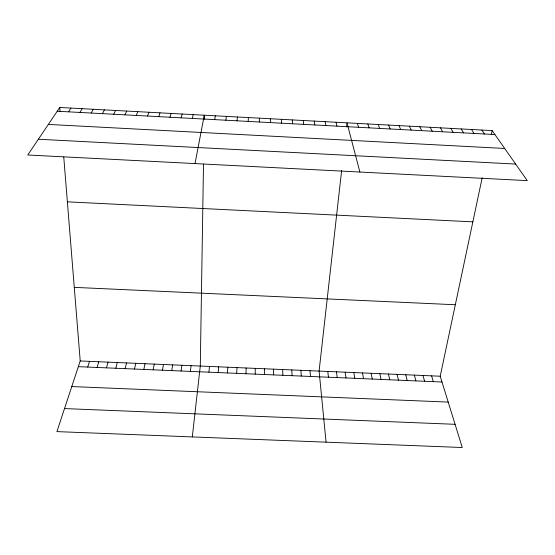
<?xml version="1.0" encoding="UTF-8"?>
<svg xmlns="http://www.w3.org/2000/svg" width="555" height="555" viewBox="0 0 555 555"><rect width="100%" height="100%" fill="white"/><g stroke="black" fill="none" stroke-linecap="round" stroke-linejoin="round"><path stroke-width="0.83" d="M255.196 374.125L255.279 368.381M259.331 122.01L259.379 118.159M203.498 164.218L200.293 366.05L192.294 436.917M204.212 119.332L204.282 115.211L195.034 163.579M245.955 373.737L246.136 367.993M236.707 373.348L236.978 367.604M248.196 121.413L248.383 117.57M227.453 372.953L227.821 367.216M218.191 372.565L218.649 366.827M237.047 120.817L237.374 116.98M208.923 372.176L209.471 366.439M341.637 170.468L319.097 371.087L326.069 442.168M346.528 126.915L346.986 122.842L359.89 172.036M225.892 120.227L226.35 116.39M190.358 371.392L191.1 365.655M181.062 371.004L181.901 365.266M214.729 119.63L215.319 115.801M171.766 370.608L172.695 364.878M162.455 370.22L163.482 364.489M153.138 369.824L154.262 364.094M143.814 369.429L145.028 363.705M63.756 157.044L80.218 360.958L56.922 431.61L462.26 447.517L440.212 376.221L482.191 177.683M491.293 134.629L492.146 130.598L59.76 107.483L27.75 154.998L527.25 180.625L492.146 130.598M192.363 118.437L193.23 114.621M134.483 369.04L135.795 363.31M125.146 368.645L126.554 362.921M181.159 117.84L182.165 114.032M115.801 368.249L117.299 362.526M106.442 367.854L108.045 362.137M97.083 367.465L98.776 361.742M169.948 117.244L171.093 113.435M87.711 367.07L89.501 361.354M158.73 116.647L160.006 112.845M147.498 116.044L148.913 112.249M136.252 115.447L137.806 111.659M124.993 114.85L126.686 111.062M113.726 114.247L115.558 110.466M102.453 113.643L104.423 109.869M91.166 113.047L93.275 109.273M79.865 112.443L82.112 108.676M68.549 111.839L70.936 108.079M64.519 408.577L455.079 424.311M78.338 366.675L442.002 382M71.775 386.558L448.211 402.091M80.218 360.958L440.212 376.221M74.28 287.365L455.322 304.744M67.377 201.84L472.853 221.847M38.364 139.236L515.63 164.065M57.227 111.236L494.921 134.56M48.347 124.417L504.675 148.463M481.837 130.05L484.494 134.005M471.521 129.502L474.053 133.45M461.198 128.947L463.605 132.895M450.861 128.392L453.144 132.333M440.517 127.844L442.675 131.778M430.16 127.289L432.192 131.223M419.795 126.734L421.703 130.661M409.423 126.179L411.206 130.099M399.045 125.624L400.696 129.544M388.653 125.069L390.179 128.982M378.246 124.514L379.648 128.42M367.833 123.952L369.11 127.858M357.413 123.397L358.565 127.296M431.603 375.853L433.309 381.632M422.993 375.485L424.603 381.264M414.37 375.125L415.896 380.896M405.74 374.757L407.183 380.529M397.109 374.389L398.462 380.161M336.073 122.26L336.954 126.145M388.465 374.021L389.735 379.793M379.821 373.661L381.001 379.426M325.147 121.67L325.903 125.555M371.163 373.293L372.259 379.058M362.505 372.925L363.511 378.69M314.213 121.087L314.831 124.965M353.833 372.558L354.756 378.323M345.161 372.19L345.994 377.948M336.483 371.822L337.225 377.58M303.266 120.504L303.751 124.376M327.797 371.455L328.449 377.213M292.312 119.915L292.665 123.786M310.002 370.698L310.474 376.457M59.76 107.483L60.093 111.652M300.9 370.31L301.282 376.068M281.343 119.332L281.565 123.189M291.791 369.928L292.083 375.679M282.675 369.54L282.87 375.291M270.368 118.742L270.451 122.599M273.553 369.151L273.65 374.902M264.416 368.763L264.43 374.514"/></g></svg>
